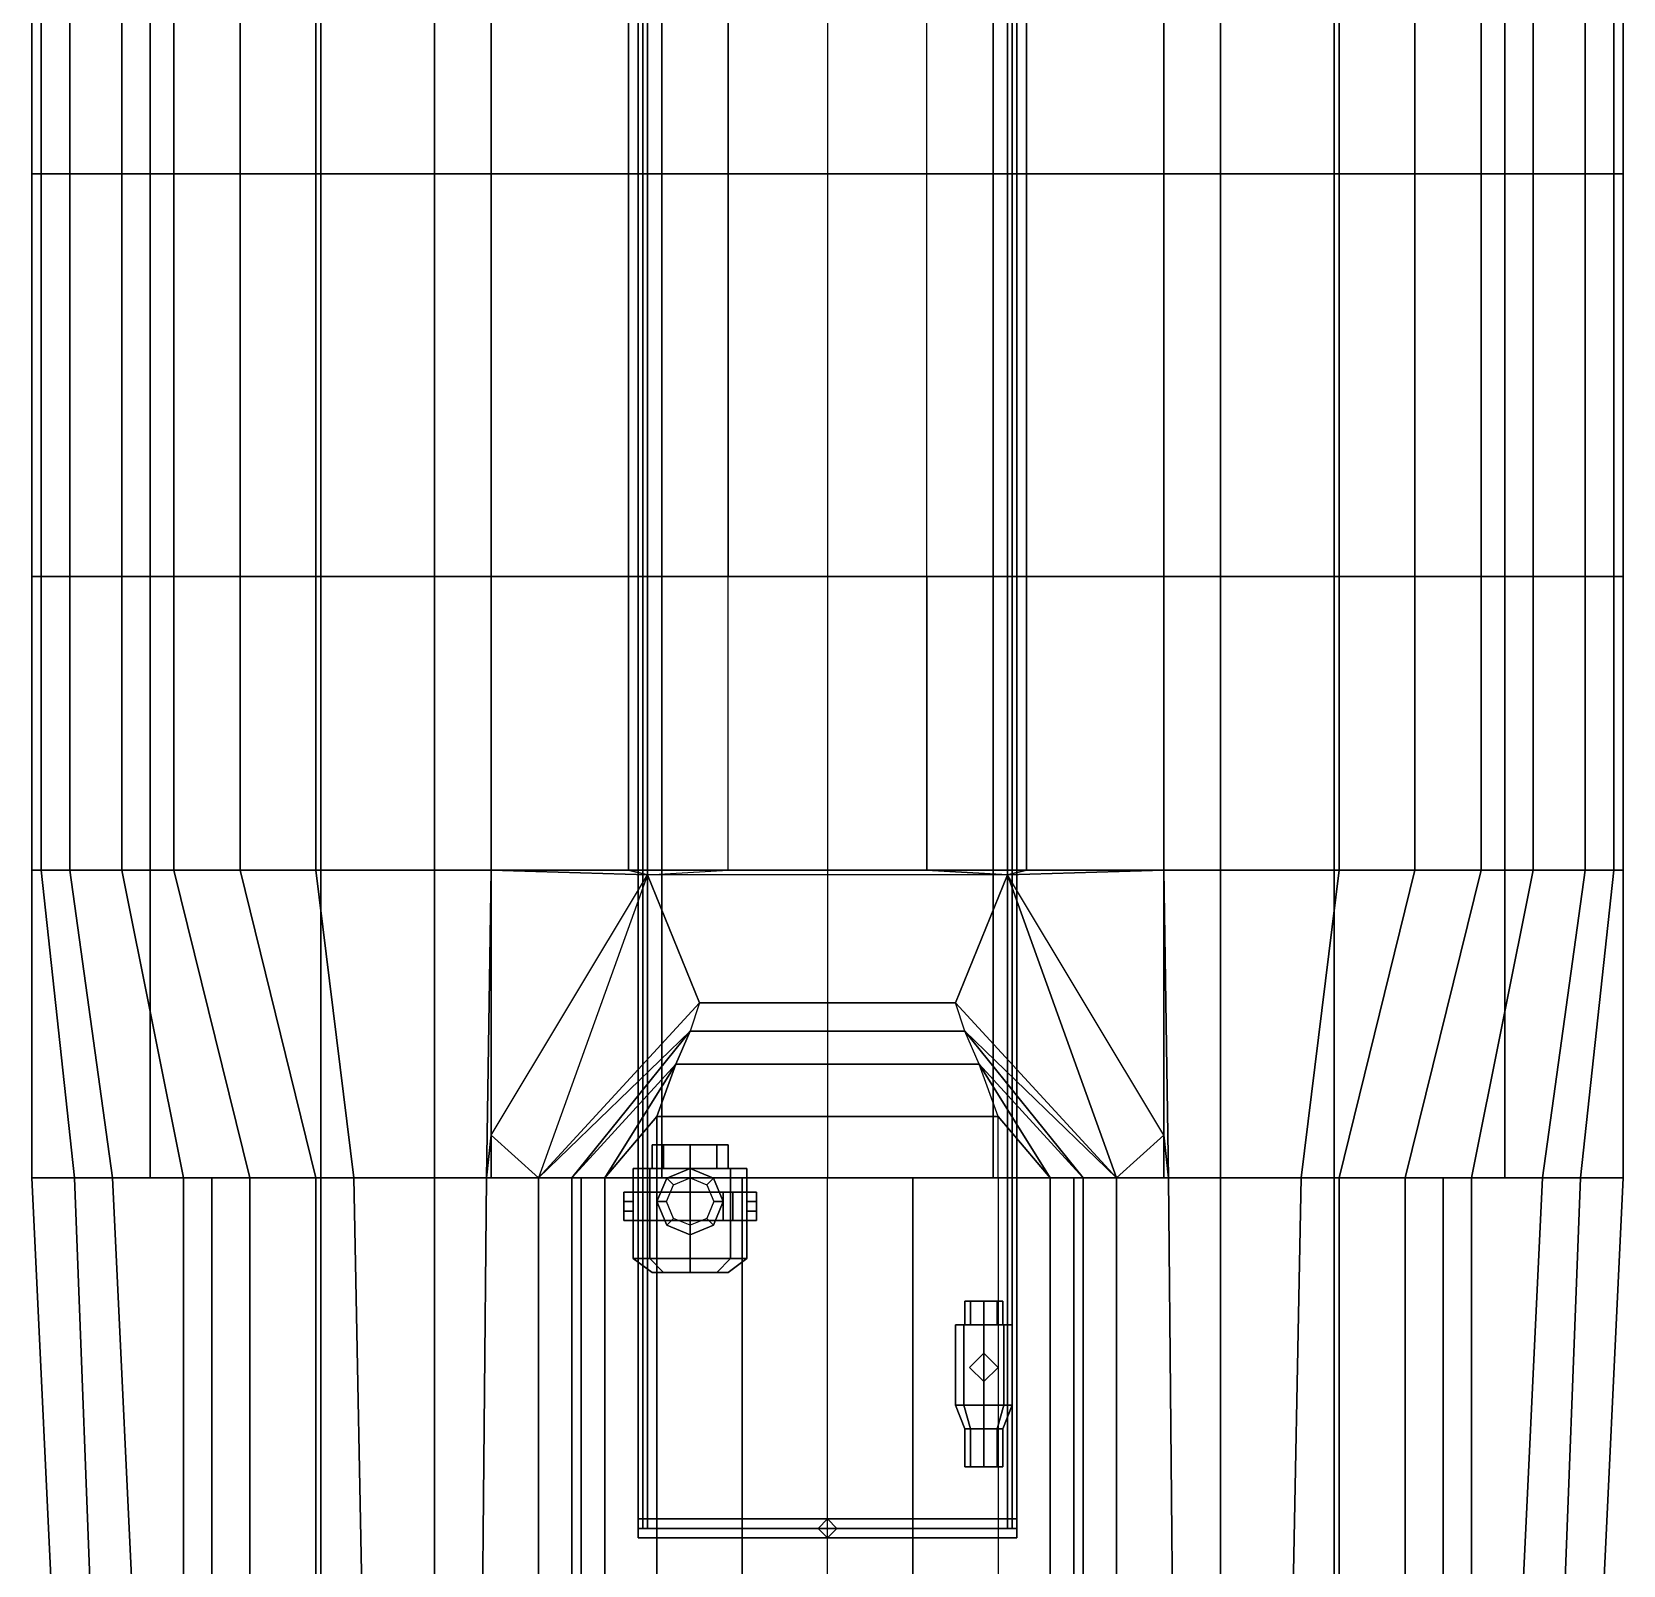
# Model space of a CAD drawing. Header units: millimetres. Extents: x -3 to 1.7, y -21.6 to 9.5.
# Drawn here: x -1.68 to 1.68, y 0.522 to 3.76 of the extents above; entities that cross this region are included whole.
import ezdxf

# ---------------------------------------------------------------- set-up
doc = ezdxf.new("R2010")
doc.units = ezdxf.units.MM
doc.layers.add('hull_mirror', color=7, linetype='Continuous')

msp = doc.modelspace()

# ---------------------------------------------------------------- linework, layer by layer
for points in [[(-0.4, 0.6, 2.88), (-0.39, 0.6, 2.89), (-0.39, 9.22, 2.83), (-0.4, 9.22, 2.82)], [(-0.39, 0.6, 2.87), (-0.4, 0.6, 2.88), (-0.4, 9.22, 2.82), (-0.39, 9.22, 2.81)], [(-0.39, 0.6, 2.89), (-0.38, 0.6, 2.88), (-0.38, 9.22, 2.82), (-0.39, 9.22, 2.83)], [(-0.38, 0.6, 2.88), (-0.39, 0.6, 2.87), (-0.39, 9.22, 2.81), (-0.38, 9.22, 2.82)], [(0.38, 0.6, 2.88), (0.39, 0.6, 2.89), (0.39, 9.22, 2.83), (0.38, 9.22, 2.82)], [(0.39, 0.6, 2.87), (0.38, 0.6, 2.88), (0.38, 9.22, 2.82), (0.39, 9.22, 2.81)], [(0.39, 0.6, 2.89), (0.4, 0.6, 2.88), (0.4, 9.22, 2.82), (0.39, 9.22, 2.83)], [(0.4, 0.6, 2.88), (0.39, 0.6, 2.87), (0.39, 9.22, 2.81), (0.4, 9.22, 2.82)], [(-1.68, 4.32, -0.07), (-1.68, 4.32, -0.27), (-1.68, 3.46, -0.38), (-1.68, 3.46, -0.07)], [(-1.68, 4.32, -0.27), (-1.43, 4.32, -0.32), (-1.43, 3.46, -0.41), (-1.68, 3.46, -0.38)], [(-1.43, 4.32, -0.32), (-1.07, 4.32, -0.42), (-1.07, 3.46, -0.49), (-1.43, 3.46, -0.41)], [(-1.07, 4.32, -0.42), (-0.71, 4.32, -0.55), (-0.71, 3.46, -0.6), (-1.07, 3.46, -0.49)], [(-0.71, 4.32, -0.55), (-0.35, 4.32, -0.68), (-0.35, 3.46, -0.7), (-0.71, 3.46, -0.6)], [(-0.35, 4.32, -0.68), (0, 4.32, -0.76), (0, 3.46, -0.76), (-0.35, 3.46, -0.7)], [(-1.68, 3.46, -0.07), (-1.68, 3.46, -0.38), (-1.68, 2.61, -0.45), (-1.68, 2.61, -0.07)], [(-1.68, 3.46, -0.38), (-1.43, 3.46, -0.41), (-1.43, 2.61, -0.47), (-1.68, 2.61, -0.45)], [(-1.43, 3.46, -0.41), (-1.07, 3.46, -0.49), (-1.07, 2.61, -0.54), (-1.43, 2.61, -0.47)], [(-1.07, 3.46, -0.49), (-0.71, 3.46, -0.6), (-0.71, 2.61, -0.62), (-1.07, 2.61, -0.54)], [(-0.71, 3.46, -0.6), (-0.35, 3.46, -0.7), (-0.35, 2.61, -0.71), (-0.71, 2.61, -0.62)], [(-0.35, 3.46, -0.7), (0, 3.46, -0.76), (0, 2.61, -0.76), (-0.35, 2.61, -0.71)], [(-1.68, 2.61, -0.07), (-1.68, 2.61, -0.45), (-1.68, 1.99, -0.51), (-1.68, 1.99, -0.07)], [(-1.68, 2.61, -0.45), (-1.43, 2.61, -0.47), (-1.43, 1.99, -0.53), (-1.68, 1.99, -0.51)], [(-1.43, 2.61, -0.47), (-1.07, 2.61, -0.54), (-1.07, 1.99, -0.58), (-1.43, 1.99, -0.53)], [(-1.07, 2.61, -0.54), (-0.71, 2.61, -0.62), (-0.71, 1.99, -0.65), (-1.07, 1.99, -0.58)], [(-0.71, 2.61, -0.62), (-0.35, 2.61, -0.71), (-0.35, 1.99, -0.72), (-0.71, 1.99, -0.65)], [(-0.35, 2.61, -0.71), (0, 2.61, -0.76), (0, 1.99, -0.76), (-0.35, 1.99, -0.72)], [(-1.68, 1.99, -0.07), (-1.68, 1.99, -0.51), (-1.68, 1.34, -0.54), (-1.68, 1.34, -0.19)], [(-1.68, 1.99, -0.51), (-1.43, 1.99, -0.53), (-1.43, 1.34, -0.56), (-1.68, 1.34, -0.54)], [(-1.43, 1.99, -0.53), (-1.07, 1.99, -0.58), (-1.07, 1.34, -0.6), (-1.43, 1.34, -0.56)], [(-1.07, 1.99, -0.58), (-0.71, 1.99, -0.65), (-0.71, 1.34, -0.67), (-1.07, 1.34, -0.6)], [(-0.71, 1.99, -0.65), (-0.35, 1.99, -0.72), (-0.35, 1.34, -0.73), (-0.71, 1.34, -0.67)], [(-0.35, 1.99, -0.72), (0, 1.99, -0.76), (0, 1.34, -0.76), (-0.35, 1.34, -0.73)], [(-0.37, 1.36, 2.4), (-0.3466, 1.36, 2.4566), (-0.3466, 1.41, 2.4566), (-0.37, 1.41, 2.4)], [(-0.3466, 1.36, 2.3434), (-0.37, 1.36, 2.4), (-0.37, 1.41, 2.4), (-0.3466, 1.41, 2.3434)], [(-0.3466, 1.41, 2.4566), (-0.29, 1.41, 2.48), (-0.2334, 1.41, 2.4566), (-0.37, 1.41, 2.4)], [(-0.37, 1.41, 2.4), (-0.2334, 1.41, 2.4566), (-0.21, 1.41, 2.4), (-0.3466, 1.41, 2.3434)], [(-0.3466, 1.36, 2.4566), (-0.29, 1.36, 2.48), (-0.29, 1.41, 2.48), (-0.3466, 1.41, 2.4566)], [(-0.29, 1.36, 2.32), (-0.3466, 1.36, 2.3434), (-0.3466, 1.41, 2.3434), (-0.29, 1.41, 2.32)], [(-0.3466, 1.41, 2.3434), (-0.21, 1.41, 2.4), (-0.2334, 1.41, 2.3434), (-0.29, 1.41, 2.32)], [(-0.29, 1.36, 2.48), (-0.2334, 1.36, 2.4566), (-0.2334, 1.41, 2.4566), (-0.29, 1.41, 2.48)], [(-0.2334, 1.36, 2.3434), (-0.29, 1.36, 2.32), (-0.29, 1.41, 2.32), (-0.2334, 1.41, 2.3434)], [(-0.2334, 1.36, 2.4566), (-0.21, 1.36, 2.4), (-0.21, 1.41, 2.4), (-0.2334, 1.41, 2.4566)], [(-0.21, 1.36, 2.4), (-0.2334, 1.36, 2.3434), (-0.2334, 1.41, 2.3434), (-0.21, 1.41, 2.4)], [(-0.41, 1.17, 2.4), (-0.3749, 1.17, 2.4849), (-0.3749, 1.36, 2.4849), (-0.41, 1.36, 2.4)], [(-0.3749, 1.17, 2.3151), (-0.41, 1.17, 2.4), (-0.41, 1.36, 2.4), (-0.3749, 1.36, 2.3151)], [(-0.41, 1.36, 2.4), (-0.3749, 1.36, 2.4849), (-0.3466, 1.36, 2.4566), (-0.37, 1.36, 2.4)], [(-0.3749, 1.36, 2.3151), (-0.41, 1.36, 2.4), (-0.37, 1.36, 2.4), (-0.3466, 1.36, 2.3434)], [(-0.3749, 1.17, 2.4849), (-0.29, 1.17, 2.52), (-0.29, 1.36, 2.52), (-0.3749, 1.36, 2.4849)], [(-0.29, 1.17, 2.28), (-0.3749, 1.17, 2.3151), (-0.3749, 1.36, 2.3151), (-0.29, 1.36, 2.28)], [(-0.3749, 1.36, 2.4849), (-0.29, 1.36, 2.52), (-0.29, 1.36, 2.48), (-0.3466, 1.36, 2.4566)], [(-0.29, 1.36, 2.28), (-0.3749, 1.36, 2.3151), (-0.3466, 1.36, 2.3434), (-0.29, 1.36, 2.32)], [(-0.29, 1.36, 2.11), (-0.3395, 1.3395, 2.11), (-0.3395, 1.3395, 2.18), (-0.29, 1.36, 2.18)], [(-0.29, 1.36, 2.18), (-0.3395, 1.3395, 2.18), (-0.3254, 1.3254, 2.25), (-0.29, 1.34, 2.25)], [(-0.2405, 1.3395, 2.11), (-0.29, 1.36, 2.11), (-0.29, 1.36, 2.18), (-0.2405, 1.3395, 2.18)], [(-0.2405, 1.3395, 2.18), (-0.29, 1.36, 2.18), (-0.29, 1.34, 2.25), (-0.2546, 1.3254, 2.25)], [(-0.29, 1.17, 2.52), (-0.2051, 1.17, 2.4849), (-0.2051, 1.36, 2.4849), (-0.29, 1.36, 2.52)], [(-0.2051, 1.17, 2.3151), (-0.29, 1.17, 2.28), (-0.29, 1.36, 2.28), (-0.2051, 1.36, 2.3151)], [(-0.29, 1.36, 2.52), (-0.2051, 1.36, 2.4849), (-0.2334, 1.36, 2.4566), (-0.29, 1.36, 2.48)], [(-0.2051, 1.36, 2.3151), (-0.29, 1.36, 2.28), (-0.29, 1.36, 2.32), (-0.2334, 1.36, 2.3434)], [(-0.17, 1.36, 2.4), (-0.2051, 1.36, 2.3151), (-0.2334, 1.36, 2.3434), (-0.21, 1.36, 2.4)], [(-0.2051, 1.36, 2.4849), (-0.17, 1.36, 2.4), (-0.21, 1.36, 2.4), (-0.2334, 1.36, 2.4566)], [(-0.2051, 1.17, 2.4849), (-0.17, 1.17, 2.4), (-0.17, 1.36, 2.4), (-0.2051, 1.36, 2.4849)], [(-0.17, 1.17, 2.4), (-0.2051, 1.17, 2.3151), (-0.2051, 1.36, 2.3151), (-0.17, 1.36, 2.4)], [(-1.68, 1.34, -0.54), (-1.43, 1.34, -0.56), (-1.3, 1.34, -0.36), (-1.68, 1.34, -0.19)], [(-1.43, 1.34, -0.56), (-1.07, 1.34, -0.6), (-1.07, 1.34, -0.43), (-1.3, 1.34, -0.36)], [(-1.07, 1.34, -0.6), (-0.71, 1.34, -0.67), (-0.52, 1.34, -0.6), (-1.07, 1.34, -0.43)], [(-0.71, 1.34, -0.67), (-0.35, 1.34, -0.73), (-0.18, 1.34, -0.67), (-0.52, 1.34, -0.6)], [(-0.3395, 1.3395, 2.11), (-0.36, 1.29, 2.11), (-0.36, 1.29, 2.18), (-0.3395, 1.3395, 2.18)], [(-0.3395, 1.3395, 2.18), (-0.36, 1.29, 2.18), (-0.34, 1.29, 2.25), (-0.3254, 1.3254, 2.25)], [(-0.35, 1.34, -0.73), (0, 1.34, -0.76), (0, 1.34, -0.68), (-0.18, 1.34, -0.67)], [(-0.22, 1.29, 2.18), (-0.2405, 1.3395, 2.18), (-0.2546, 1.3254, 2.25), (-0.24, 1.29, 2.25)], [(-0.22, 1.29, 2.11), (-0.2405, 1.3395, 2.11), (-0.2405, 1.3395, 2.18), (-0.22, 1.29, 2.18)], [(0.18, 0.29, -0.61), (0, 0.29, -0.63), (0, 1.34, -0.68), (0.18, 1.34, -0.67)], [(0.52, 0.29, -0.55), (0.18, 0.29, -0.61), (0.18, 1.34, -0.67), (0.52, 1.34, -0.6)], [(1.07, 0.29, -0.4), (0.52, 0.29, -0.55), (0.52, 1.34, -0.6), (1.07, 1.34, -0.43)], [(1.3, 0.3, -0.33), (1.07, 0.29, -0.4), (1.07, 1.34, -0.43), (1.3, 1.34, -0.36)], [(1.63, 0.29, -0.2), (1.3, 0.3, -0.33), (1.3, 1.34, -0.36), (1.68, 1.34, -0.19)], [(-0.41, 1.31, 2.32), (-0.43, 1.31, 2.3), (-0.43, 1.31, 2.42), (-0.41, 1.31, 2.42)], [(-0.43, 1.25, 2.42), (-0.43, 1.31, 2.42), (-0.43, 1.31, 2.3), (-0.43, 1.25, 2.3)], [(-0.36, 1.31, 2.27), (-0.38, 1.31, 2.25), (-0.43, 1.31, 2.3), (-0.41, 1.31, 2.32)], [(-0.43, 1.25, 2.3), (-0.43, 1.31, 2.3), (-0.38, 1.31, 2.25), (-0.38, 1.25, 2.25)], [(-0.43, 1.27, 2.45), (-0.43, 1.29, 2.45), (-0.43, 1.31, 2.42), (-0.43, 1.25, 2.42)], [(-0.41, 1.31, 2.42), (-0.43, 1.31, 2.42), (-0.43, 1.29, 2.45), (-0.41, 1.29, 2.45)], [(-0.41, 1.29, 2.45), (-0.43, 1.29, 2.45), (-0.43, 1.27, 2.45), (-0.41, 1.27, 2.45)], [(-0.41, 1.25, 2.32), (-0.41, 1.31, 2.32), (-0.41, 1.31, 2.42), (-0.41, 1.25, 2.42)], [(-0.36, 1.25, 2.27), (-0.36, 1.31, 2.27), (-0.41, 1.31, 2.32), (-0.41, 1.25, 2.32)], [(-0.41, 1.25, 2.42), (-0.41, 1.31, 2.42), (-0.41, 1.29, 2.45), (-0.41, 1.27, 2.45)], [(-0.22, 1.31, 2.27), (-0.2, 1.31, 2.25), (-0.38, 1.31, 2.25), (-0.36, 1.31, 2.27)], [(-0.38, 1.25, 2.25), (-0.38, 1.31, 2.25), (-0.2, 1.31, 2.25), (-0.2, 1.25, 2.25)], [(-0.22, 1.25, 2.27), (-0.22, 1.31, 2.27), (-0.36, 1.31, 2.27), (-0.36, 1.25, 2.27)], [(-0.36, 1.29, 2.11), (-0.3395, 1.2405, 2.11), (-0.3395, 1.2405, 2.18), (-0.36, 1.29, 2.18)], [(-0.36, 1.29, 2.18), (-0.3395, 1.2405, 2.18), (-0.3254, 1.2546, 2.25), (-0.34, 1.29, 2.25)], [(-0.2405, 1.2405, 2.18), (-0.22, 1.29, 2.18), (-0.24, 1.29, 2.25), (-0.2546, 1.2546, 2.25)], [(-0.2405, 1.2405, 2.11), (-0.22, 1.29, 2.11), (-0.22, 1.29, 2.18), (-0.2405, 1.2405, 2.18)], [(-0.17, 1.31, 2.32), (-0.15, 1.31, 2.3), (-0.2, 1.31, 2.25), (-0.22, 1.31, 2.27)], [(-0.2, 1.31, 2.25), (-0.2, 1.25, 2.25), (-0.22, 1.25, 2.27), (-0.22, 1.31, 2.27)], [(-0.22, 1.31, 2.27), (-0.22, 1.25, 2.27), (-0.17, 1.25, 2.32), (-0.17, 1.31, 2.32)], [(-0.15, 1.31, 2.3), (-0.15, 1.25, 2.3), (-0.2, 1.25, 2.25), (-0.2, 1.31, 2.25)], [(-0.17, 1.31, 2.42), (-0.15, 1.31, 2.42), (-0.15, 1.31, 2.3), (-0.17, 1.31, 2.32)], [(-0.17, 1.31, 2.32), (-0.17, 1.25, 2.32), (-0.17, 1.25, 2.42), (-0.17, 1.31, 2.42)], [(-0.17, 1.31, 2.42), (-0.17, 1.25, 2.42), (-0.17, 1.27, 2.45), (-0.17, 1.29, 2.45)], [(-0.17, 1.29, 2.45), (-0.15, 1.29, 2.45), (-0.15, 1.31, 2.42), (-0.17, 1.31, 2.42)], [(-0.17, 1.27, 2.45), (-0.15, 1.27, 2.45), (-0.15, 1.29, 2.45), (-0.17, 1.29, 2.45)], [(-0.15, 1.31, 2.42), (-0.15, 1.25, 2.42), (-0.15, 1.25, 2.3), (-0.15, 1.31, 2.3)], [(-0.15, 1.29, 2.45), (-0.15, 1.27, 2.45), (-0.15, 1.25, 2.42), (-0.15, 1.31, 2.42)], [(-0.41, 1.27, 2.45), (-0.43, 1.27, 2.45), (-0.43, 1.25, 2.42), (-0.41, 1.25, 2.42)], [(-0.41, 1.25, 2.42), (-0.43, 1.25, 2.42), (-0.43, 1.25, 2.3), (-0.41, 1.25, 2.32)], [(-0.41, 1.25, 2.32), (-0.43, 1.25, 2.3), (-0.38, 1.25, 2.25), (-0.36, 1.25, 2.27)], [(-0.36, 1.25, 2.27), (-0.38, 1.25, 2.25), (-0.2, 1.25, 2.25), (-0.22, 1.25, 2.27)], [(-0.3395, 1.2405, 2.18), (-0.29, 1.22, 2.18), (-0.29, 1.24, 2.25), (-0.3254, 1.2546, 2.25)], [(-0.29, 1.22, 2.18), (-0.2405, 1.2405, 2.18), (-0.2546, 1.2546, 2.25), (-0.29, 1.24, 2.25)], [(-0.22, 1.25, 2.27), (-0.2, 1.25, 2.25), (-0.15, 1.25, 2.3), (-0.17, 1.25, 2.32)], [(-0.17, 1.25, 2.42), (-0.15, 1.25, 2.42), (-0.15, 1.27, 2.45), (-0.17, 1.27, 2.45)], [(-0.17, 1.25, 2.32), (-0.15, 1.25, 2.3), (-0.15, 1.25, 2.42), (-0.17, 1.25, 2.42)], [(-0.3395, 1.2405, 2.11), (-0.29, 1.22, 2.11), (-0.29, 1.22, 2.18), (-0.3395, 1.2405, 2.18)], [(-0.29, 1.22, 2.11), (-0.2405, 1.2405, 2.11), (-0.2405, 1.2405, 2.18), (-0.29, 1.22, 2.18)], [(-0.41, 1.17, 2.4), (-0.3749, 1.17, 2.3151), (-0.3466, 1.14, 2.3434), (-0.37, 1.14, 2.4)], [(-0.3749, 1.17, 2.4849), (-0.41, 1.17, 2.4), (-0.37, 1.14, 2.4), (-0.3466, 1.14, 2.4566)], [(-0.3749, 1.17, 2.3151), (-0.29, 1.17, 2.28), (-0.29, 1.14, 2.32), (-0.3466, 1.14, 2.3434)], [(-0.29, 1.17, 2.52), (-0.3749, 1.17, 2.4849), (-0.3466, 1.14, 2.4566), (-0.29, 1.14, 2.48)], [(-0.29, 1.17, 2.28), (-0.2051, 1.17, 2.3151), (-0.2334, 1.14, 2.3434), (-0.29, 1.14, 2.32)], [(-0.2051, 1.17, 2.4849), (-0.29, 1.17, 2.52), (-0.29, 1.14, 2.48), (-0.2334, 1.14, 2.4566)], [(-0.2051, 1.17, 2.3151), (-0.17, 1.17, 2.4), (-0.21, 1.14, 2.4), (-0.2334, 1.14, 2.3434)], [(-0.17, 1.17, 2.4), (-0.2051, 1.17, 2.4849), (-0.2334, 1.14, 2.4566), (-0.21, 1.14, 2.4)], [(-0.29, 1.14, 2.48), (-0.3466, 1.14, 2.4566), (-0.37, 1.14, 2.4), (-0.2334, 1.14, 2.4566)], [(-0.2334, 1.14, 2.4566), (-0.37, 1.14, 2.4), (-0.3466, 1.14, 2.3434), (-0.21, 1.14, 2.4)], [(-0.21, 1.14, 2.4), (-0.3466, 1.14, 2.3434), (-0.29, 1.14, 2.32), (-0.2334, 1.14, 2.3434)], [(0.29, 1.03, 2.25), (0.3017, 1.03, 2.2783), (0.3017, 1.08, 2.2783), (0.29, 1.08, 2.25)], [(0.3017, 1.03, 2.2217), (0.29, 1.03, 2.25), (0.29, 1.08, 2.25), (0.3017, 1.08, 2.2217)], [(0.37, 1.08, 2.25), (0.3017, 1.08, 2.2217), (0.29, 1.08, 2.25), (0.3583, 1.08, 2.2783)], [(0.3583, 1.08, 2.2783), (0.29, 1.08, 2.25), (0.3017, 1.08, 2.2783), (0.33, 1.08, 2.29)], [(0.3017, 1.03, 2.2783), (0.33, 1.03, 2.29), (0.33, 1.08, 2.29), (0.3017, 1.08, 2.2783)], [(0.33, 1.03, 2.21), (0.3017, 1.03, 2.2217), (0.3017, 1.08, 2.2217), (0.33, 1.08, 2.21)], [(0.3583, 1.08, 2.2217), (0.33, 1.08, 2.21), (0.3017, 1.08, 2.2217), (0.37, 1.08, 2.25)], [(0.33, 1.03, 2.29), (0.3583, 1.03, 2.2783), (0.3583, 1.08, 2.2783), (0.33, 1.08, 2.29)], [(0.3583, 1.03, 2.2217), (0.33, 1.03, 2.21), (0.33, 1.08, 2.21), (0.3583, 1.08, 2.2217)], [(0.3583, 1.03, 2.2783), (0.37, 1.03, 2.25), (0.37, 1.08, 2.25), (0.3583, 1.08, 2.2783)], [(0.37, 1.03, 2.25), (0.3583, 1.03, 2.2217), (0.3583, 1.08, 2.2217), (0.37, 1.08, 2.25)], [(0.27, 0.86, 2.25), (0.2876, 0.86, 2.2924), (0.2876, 1.03, 2.2924), (0.27, 1.03, 2.25)], [(0.2876, 0.86, 2.2076), (0.27, 0.86, 2.25), (0.27, 1.03, 2.25), (0.2876, 1.03, 2.2076)], [(0.2876, 0.86, 2.2924), (0.33, 0.86, 2.31), (0.33, 1.03, 2.31), (0.2876, 1.03, 2.2924)], [(0.33, 0.86, 2.19), (0.2876, 0.86, 2.2076), (0.2876, 1.03, 2.2076), (0.33, 1.03, 2.19)], [(0.33, 0.86, 2.31), (0.3724, 0.86, 2.2924), (0.3724, 1.03, 2.2924), (0.33, 1.03, 2.31)], [(0.3724, 0.86, 2.2076), (0.33, 0.86, 2.19), (0.33, 1.03, 2.19), (0.3724, 1.03, 2.2076)], [(0.3724, 0.86, 2.2924), (0.39, 0.86, 2.25), (0.39, 1.03, 2.25), (0.3724, 1.03, 2.2924)], [(0.39, 0.86, 2.25), (0.3724, 0.86, 2.2076), (0.3724, 1.03, 2.2076), (0.39, 1.03, 2.25)], [(0.33, 0.97, 2.11), (0.3, 0.94, 2.11), (0.3, 0.94, 2.21), (0.33, 0.97, 2.19)], [(0.36, 0.94, 2.11), (0.33, 0.97, 2.11), (0.33, 0.97, 2.19), (0.36, 0.94, 2.21)], [(0.3, 0.94, 2.11), (0.33, 0.91, 2.11), (0.33, 0.91, 2.19), (0.3, 0.94, 2.21)], [(0.33, 0.91, 2.11), (0.36, 0.94, 2.11), (0.36, 0.94, 2.21), (0.33, 0.91, 2.19)], [(0.29, 0.81, 2.25), (0.3017, 0.81, 2.2783), (0.2876, 0.86, 2.2924), (0.27, 0.86, 2.25)], [(0.3017, 0.81, 2.2217), (0.29, 0.81, 2.25), (0.27, 0.86, 2.25), (0.2876, 0.86, 2.2076)], [(0.3017, 0.81, 2.2783), (0.33, 0.81, 2.29), (0.33, 0.86, 2.31), (0.2876, 0.86, 2.2924)], [(0.33, 0.81, 2.21), (0.3017, 0.81, 2.2217), (0.2876, 0.86, 2.2076), (0.33, 0.86, 2.19)], [(0.33, 0.81, 2.29), (0.3583, 0.81, 2.2783), (0.3724, 0.86, 2.2924), (0.33, 0.86, 2.31)], [(0.3583, 0.81, 2.2217), (0.33, 0.81, 2.21), (0.33, 0.86, 2.19), (0.3724, 0.86, 2.2076)], [(0.3583, 0.81, 2.2783), (0.37, 0.81, 2.25), (0.39, 0.86, 2.25), (0.3724, 0.86, 2.2924)], [(0.37, 0.81, 2.25), (0.3583, 0.81, 2.2217), (0.3724, 0.86, 2.2076), (0.39, 0.86, 2.25)], [(0.29, 0.73, 2.25), (0.3017, 0.73, 2.2783), (0.3017, 0.81, 2.2783), (0.29, 0.81, 2.25)], [(0.3017, 0.73, 2.2217), (0.29, 0.73, 2.25), (0.29, 0.81, 2.25), (0.3017, 0.81, 2.2217)], [(0.3017, 0.73, 2.2783), (0.33, 0.73, 2.29), (0.33, 0.81, 2.29), (0.3017, 0.81, 2.2783)], [(0.33, 0.73, 2.21), (0.3017, 0.73, 2.2217), (0.3017, 0.81, 2.2217), (0.33, 0.81, 2.21)], [(0.33, 0.73, 2.29), (0.3583, 0.73, 2.2783), (0.3583, 0.81, 2.2783), (0.33, 0.81, 2.29)], [(0.3583, 0.73, 2.2217), (0.33, 0.73, 2.21), (0.33, 0.81, 2.21), (0.3583, 0.81, 2.2217)], [(0.3583, 0.73, 2.2783), (0.37, 0.73, 2.25), (0.37, 0.81, 2.25), (0.3583, 0.81, 2.2783)], [(0.37, 0.73, 2.25), (0.3583, 0.73, 2.2217), (0.3583, 0.81, 2.2217), (0.37, 0.81, 2.25)], [(0.29, 0.73, 2.25), (0.3583, 0.73, 2.2217), (0.37, 0.73, 2.25), (0.3017, 0.73, 2.2783)], [(0.3017, 0.73, 2.2217), (0.33, 0.73, 2.21), (0.3583, 0.73, 2.2217), (0.29, 0.73, 2.25)], [(0.3017, 0.73, 2.2783), (0.37, 0.73, 2.25), (0.3583, 0.73, 2.2783), (0.33, 0.73, 2.29)], [(-0.4, 0.6, 2.86), (-0.4, 0.62, 2.88), (0.4, 0.62, 2.88), (0.4, 0.6, 2.86)], [(-0.4, 0.62, 2.88), (-0.4, 0.6, 2.9), (0.4, 0.6, 2.9), (0.4, 0.62, 2.88)], [(-0.4, 0.6199, 2.8799), (-0.4, 0.6, 2.86), (-0.4, 0.58, 2.88), (-0.4, 0.6, 2.9)], [(0, 0.62, 2.11), (-0.02, 0.6, 2.11), (-0.02, 0.6, 2.86), (0, 0.62, 2.88)], [(0.02, 0.6, 2.11), (0, 0.62, 2.11), (0, 0.62, 2.88), (0.02, 0.6, 2.86)], [(0.4, 0.62, 2.88), (0.4, 0.6, 2.9), (0.4, 0.58, 2.88), (0.4, 0.6, 2.86)], [(-0.4, 0.6, 2.9), (-0.4, 0.58, 2.88), (0.4, 0.58, 2.88), (0.4, 0.6, 2.9)], [(-0.4, 0.58, 2.88), (-0.4, 0.6, 2.86), (0.4, 0.6, 2.86), (0.4, 0.58, 2.88)], [(-0.02, 0.6, 2.11), (0, 0.58, 2.11), (0, 0.58, 2.88), (-0.02, 0.6, 2.86)], [(0, 0.58, 2.11), (0.02, 0.6, 2.11), (0.02, 0.6, 2.86), (0, 0.58, 2.88)]]:
    msp.add_3dface(points)
at = {"color": 3}
for points in [[(-1.66, 4.32, 0.08), (-1.68, 4.32, -0.07), (-1.68, 3.46, -0.07), (-1.66, 3.46, 0.08)], [(-1.6, 4.32, 0.31), (-1.66, 4.32, 0.08), (-1.66, 3.46, 0.08), (-1.6, 3.46, 0.31)], [(-1.49, 4.32, 0.57), (-1.6, 4.32, 0.31), (-1.6, 3.46, 0.31), (-1.49, 3.46, 0.57)], [(-1.38, 4.32, 0.76), (-1.49, 4.32, 0.57), (-1.49, 3.46, 0.57), (-1.38, 3.46, 0.76)], [(-1.24, 4.32, 0.92), (-1.38, 4.32, 0.76), (-1.38, 3.46, 0.76), (-1.24, 3.46, 0.92)], [(-1.08, 4.32, 1.06), (-1.24, 4.32, 0.92), (-1.24, 3.46, 0.92), (-1.08, 3.46, 1.06)], [(-0.83, 4.32, 1.19), (-1.08, 4.32, 1.06), (-1.08, 3.46, 1.06), (-0.83, 3.46, 1.19)], [(-0.71, 4.32, 1.24), (-0.83, 4.32, 1.19), (-0.83, 3.46, 1.19), (-0.71, 3.46, 1.24)], [(-0.42, 4.32, 1.29), (-0.71, 4.32, 1.24), (-0.71, 3.46, 1.24), (-0.42, 3.46, 1.29)], [(-0.21, 4.32, 1.31), (-0.42, 4.32, 1.29), (-0.42, 3.46, 1.29), (-0.21, 3.46, 1.31)], [(0.21, 4.32, 1.31), (-0.21, 4.32, 1.31), (-0.21, 3.46, 1.31), (0.21, 3.46, 1.31)], [(-1.66, 3.46, 0.08), (-1.68, 3.46, -0.07), (-1.68, 2.61, -0.07), (-1.66, 2.61, 0.08)], [(-1.6, 3.46, 0.31), (-1.66, 3.46, 0.08), (-1.66, 2.61, 0.08), (-1.6, 2.61, 0.31)], [(-1.49, 3.46, 0.57), (-1.6, 3.46, 0.31), (-1.6, 2.61, 0.31), (-1.49, 2.61, 0.57)], [(-1.38, 3.46, 0.76), (-1.49, 3.46, 0.57), (-1.49, 2.61, 0.57), (-1.38, 2.61, 0.76)], [(-1.24, 3.46, 0.92), (-1.38, 3.46, 0.76), (-1.38, 2.61, 0.76), (-1.24, 2.61, 0.92)], [(-1.08, 3.46, 1.06), (-1.24, 3.46, 0.92), (-1.24, 2.61, 0.92), (-1.08, 2.61, 1.06)], [(-0.83, 3.46, 1.19), (-1.08, 3.46, 1.06), (-1.08, 2.61, 1.06), (-0.83, 2.61, 1.19)], [(-0.71, 3.46, 1.24), (-0.83, 3.46, 1.19), (-0.83, 2.61, 1.19), (-0.71, 2.61, 1.24)], [(-0.42, 3.46, 1.29), (-0.71, 3.46, 1.24), (-0.71, 2.61, 1.24), (-0.42, 2.61, 1.29)], [(-0.21, 3.46, 1.31), (-0.42, 3.46, 1.29), (-0.42, 2.61, 1.29), (-0.21, 2.61, 1.31)], [(0.21, 3.46, 1.31), (-0.21, 3.46, 1.31), (-0.21, 2.61, 1.31), (0.21, 2.61, 1.31)], [(-1.66, 2.61, 0.08), (-1.68, 2.61, -0.07), (-1.68, 1.99, -0.07), (-1.66, 1.99, 0.08)], [(-1.6, 2.61, 0.31), (-1.66, 2.61, 0.08), (-1.66, 1.99, 0.08), (-1.6, 1.99, 0.31)], [(-1.49, 2.61, 0.57), (-1.6, 2.61, 0.31), (-1.6, 1.99, 0.31), (-1.49, 1.99, 0.57)], [(-1.38, 2.61, 0.76), (-1.49, 2.61, 0.57), (-1.49, 1.99, 0.57), (-1.38, 1.99, 0.76)], [(-1.24, 2.61, 0.92), (-1.38, 2.61, 0.76), (-1.38, 1.99, 0.76), (-1.24, 1.99, 0.92)], [(-1.08, 2.61, 1.06), (-1.24, 2.61, 0.92), (-1.24, 1.99, 0.92), (-1.08, 1.99, 1.06)], [(-0.83, 2.61, 1.19), (-1.08, 2.61, 1.06), (-1.08, 1.99, 1.06), (-0.83, 1.99, 1.19)], [(-0.71, 2.61, 1.24), (-0.83, 2.61, 1.19), (-0.83, 1.99, 1.19), (-0.71, 1.99, 1.24)], [(-0.42, 2.61, 1.29), (-0.71, 2.61, 1.24), (-0.71, 1.99, 1.24), (-0.42, 1.99, 1.29)], [(-0.21, 2.61, 1.31), (-0.42, 2.61, 1.29), (-0.42, 1.99, 1.29), (-0.21, 1.99, 1.31)], [(-1.66, 1.99, 0.08), (-1.68, 1.99, -0.07), (-1.68, 1.34, -0.19), (-1.59, 1.34, 0.08)], [(-1.6, 1.99, 0.31), (-1.66, 1.99, 0.08), (-1.59, 1.34, 0.08), (-1.51, 1.34, 0.31)], [(-1.49, 1.99, 0.57), (-1.6, 1.99, 0.31), (-1.51, 1.34, 0.31), (-1.36, 1.34, 0.57)], [(-1.38, 1.99, 0.76), (-1.49, 1.99, 0.57), (-1.36, 1.34, 0.57), (-1.22, 1.34, 0.76)], [(-1.24, 1.99, 0.92), (-1.38, 1.99, 0.76), (-1.22, 1.34, 0.76), (-1.08, 1.34, 0.92)], [(-1.08, 1.99, 1.06), (-1.24, 1.99, 0.92), (-1.08, 1.34, 0.92), (-1, 1.34, 1)], [(-0.83, 1.99, 1.19), (-1.08, 1.99, 1.06), (-1, 1.34, 1), (-0.83, 1.34, 1.06)], [(-0.71, 1.99, 1.24), (-0.83, 1.99, 1.19), (-0.83, 1.34, 1.06), (-0.72, 1.34, 1.09)], [(-0.71, 1.43, 1.14), (-0.71, 1.99, 1.24), (-0.72, 1.34, 1.09), (-0.71, 1.43, 1.14)], [(-0.38, 1.98, 1.31), (-0.71, 1.99, 1.24), (-0.71, 1.43, 1.14), (-0.38, 1.98, 1.31)], [(-0.42, 1.99, 1.29), (-0.71, 1.99, 1.24), (-0.38, 1.98, 1.31), (-0.42, 1.99, 1.29)], [(-0.21, 1.99, 1.31), (-0.42, 1.99, 1.29), (-0.38, 1.98, 1.31), (-0.21, 1.99, 1.31)], [(0.27, 1.71, 1.99), (-0.27, 1.71, 1.99), (-0.29, 1.65, 2.05), (0.29, 1.65, 2.05)], [(-0.54, 1.34, 2.05), (-0.29, 1.65, 2.05), (-0.61, 1.34, 1.99)], [(-0.32, 1.58, 2.08), (-0.29, 1.65, 2.05), (-0.54, 1.34, 2.05), (-0.32, 1.58, 2.08)], [(0.29, 1.65, 2.05), (-0.29, 1.65, 2.05), (-0.32, 1.58, 2.08), (0.32, 1.58, 2.08)], [(-0.47, 1.34, 2.08), (-0.32, 1.58, 2.08), (-0.54, 1.34, 2.05), (-0.47, 1.34, 2.08)], [(-0.36, 1.47, 2.11), (-0.32, 1.58, 2.08), (-0.47, 1.34, 2.08), (-0.36, 1.47, 2.11)], [(0.32, 1.58, 2.08), (-0.32, 1.58, 2.08), (-0.36, 1.47, 2.11), (0.36, 1.47, 2.11)], [(-0.36, 1.47, 2.11), (-0.47, 1.34, 2.08), (-0.47, 1.34, 2.08), (-0.36, 1.34, 2.11)], [(0.36, 1.47, 2.11), (-0.36, 1.47, 2.11), (-0.36, 1.34, 2.11), (0.36, 1.34, 2.11)], [(-0.61, 1.34, 1.99), (-0.71, 1.43, 1.14), (-0.72, 1.34, 1.09), (-0.61, 1.34, 1.99)], [(0.36, 0.29, 2.11), (0.47, 0.29, 2.08), (0.47, 1.34, 2.08), (0.36, 1.34, 2.11)], [(0.47, 0.29, 2.08), (0.54, 0.29, 2.05), (0.54, 1.34, 2.05), (0.47, 1.34, 2.08)], [(0.54, 0.29, 2.05), (0.61, 0.29, 1.99), (0.61, 1.34, 1.99), (0.54, 1.34, 2.05)], [(0.61, 0.29, 1.99), (0.73, 0.29, 1.04), (0.72, 1.34, 1.09), (0.61, 1.34, 1.99)], [(0.73, 0.29, 1.04), (0.83, 0.29, 1.02), (0.83, 1.34, 1.06), (0.72, 1.34, 1.09)], [(0.83, 0.29, 1.02), (0.98, 0.29, 0.96), (1, 1.34, 1), (0.83, 1.34, 1.06)], [(0.98, 0.29, 0.96), (1.08, 0.29, 0.88), (1.08, 1.34, 0.92), (1, 1.34, 1)], [(1.08, 0.29, 0.88), (1.22, 0.29, 0.72), (1.22, 1.34, 0.76), (1.08, 1.34, 0.92)], [(1.22, 0.29, 0.72), (1.36, 0.29, 0.51), (1.36, 1.34, 0.57), (1.22, 1.34, 0.76)], [(1.36, 0.29, 0.51), (1.46, 0.29, 0.31), (1.51, 1.34, 0.31), (1.36, 1.34, 0.57)], [(1.46, 0.29, 0.31), (1.55, 0.29, 0.08), (1.59, 1.34, 0.08), (1.51, 1.34, 0.31)], [(1.55, 0.29, 0.08), (1.63, 0.29, -0.2), (1.68, 1.34, -0.19), (1.59, 1.34, 0.08)]]:
    msp.add_3dface(points, dxfattribs=at)
at = {"color": 6}
for points in [[(-0.27, 1.71, 1.99), (-0.38, 1.98, 1.31), (-0.61, 1.34, 1.99)], [(0.38, 1.98, 1.31), (-0.38, 1.98, 1.31), (-0.27, 1.71, 1.99), (0.27, 1.71, 1.99)], [(0.38, 1.98, 1.31), (0.27, 1.71, 1.99), (0.61, 1.34, 1.99)], [(0.71, 1.43, 1.14), (0.38, 1.98, 1.31), (0.61, 1.34, 1.99)]]:
    msp.add_3dface(points, dxfattribs=at)
at = {"layer": 'hull_mirror'}
for points in [[(0.35, 4.32, -0.68), (0, 4.32, -0.76), (0, 3.46, -0.76), (0.35, 3.46, -0.7)], [(0.71, 4.32, -0.55), (0.35, 4.32, -0.68), (0.35, 3.46, -0.7), (0.71, 3.46, -0.6)], [(1.07, 4.32, -0.42), (0.71, 4.32, -0.55), (0.71, 3.46, -0.6), (1.07, 3.46, -0.49)], [(1.43, 4.32, -0.32), (1.07, 4.32, -0.42), (1.07, 3.46, -0.49), (1.43, 3.46, -0.41)], [(1.68, 4.32, -0.27), (1.43, 4.32, -0.32), (1.43, 3.46, -0.41), (1.68, 3.46, -0.38)], [(1.68, 4.32, -0.07), (1.68, 4.32, -0.27), (1.68, 3.46, -0.38), (1.68, 3.46, -0.07)], [(0.35, 3.46, -0.7), (0, 3.46, -0.76), (0, 2.61, -0.76), (0.35, 2.61, -0.71)], [(0.71, 3.46, -0.6), (0.35, 3.46, -0.7), (0.35, 2.61, -0.71), (0.71, 2.61, -0.62)], [(1.07, 3.46, -0.49), (0.71, 3.46, -0.6), (0.71, 2.61, -0.62), (1.07, 2.61, -0.54)], [(1.43, 3.46, -0.41), (1.07, 3.46, -0.49), (1.07, 2.61, -0.54), (1.43, 2.61, -0.47)], [(1.68, 3.46, -0.38), (1.43, 3.46, -0.41), (1.43, 2.61, -0.47), (1.68, 2.61, -0.45)], [(1.68, 3.46, -0.07), (1.68, 3.46, -0.38), (1.68, 2.61, -0.45), (1.68, 2.61, -0.07)], [(0.35, 2.61, -0.71), (0, 2.61, -0.76), (0, 1.99, -0.76), (0.35, 1.99, -0.72)], [(0.71, 2.61, -0.62), (0.35, 2.61, -0.71), (0.35, 1.99, -0.72), (0.71, 1.99, -0.65)], [(1.07, 2.61, -0.54), (0.71, 2.61, -0.62), (0.71, 1.99, -0.65), (1.07, 1.99, -0.58)], [(1.43, 2.61, -0.47), (1.07, 2.61, -0.54), (1.07, 1.99, -0.58), (1.43, 1.99, -0.53)], [(1.68, 2.61, -0.45), (1.43, 2.61, -0.47), (1.43, 1.99, -0.53), (1.68, 1.99, -0.51)], [(1.68, 2.61, -0.07), (1.68, 2.61, -0.45), (1.68, 1.99, -0.51), (1.68, 1.99, -0.07)], [(0.35, 1.99, -0.72), (0, 1.99, -0.76), (0, 1.34, -0.76), (0.35, 1.34, -0.73)], [(0.71, 1.99, -0.65), (0.35, 1.99, -0.72), (0.35, 1.34, -0.73), (0.71, 1.34, -0.67)], [(1.07, 1.99, -0.58), (0.71, 1.99, -0.65), (0.71, 1.34, -0.67), (1.07, 1.34, -0.6)], [(1.43, 1.99, -0.53), (1.07, 1.99, -0.58), (1.07, 1.34, -0.6), (1.43, 1.34, -0.56)], [(1.68, 1.99, -0.51), (1.43, 1.99, -0.53), (1.43, 1.34, -0.56), (1.68, 1.34, -0.54)], [(1.68, 1.99, -0.07), (1.68, 1.99, -0.51), (1.68, 1.34, -0.54), (1.68, 1.34, -0.19)], [(-1.63, 0.29, -0.2), (-1.3, 0.3, -0.33), (-1.3, 1.34, -0.36), (-1.68, 1.34, -0.19)], [(-1.3, 0.3, -0.33), (-1.07, 0.29, -0.4), (-1.07, 1.34, -0.43), (-1.3, 1.34, -0.36)], [(-1.07, 0.29, -0.4), (-0.52, 0.29, -0.55), (-0.52, 1.34, -0.6), (-1.07, 1.34, -0.43)], [(-0.52, 0.29, -0.55), (-0.18, 0.29, -0.61), (-0.18, 1.34, -0.67), (-0.52, 1.34, -0.6)], [(-0.18, 0.29, -0.61), (0, 0.29, -0.63), (0, 1.34, -0.68), (-0.18, 1.34, -0.67)], [(0.35, 1.34, -0.73), (0, 1.34, -0.76), (0, 1.34, -0.68), (0.18, 1.34, -0.67)], [(0.71, 1.34, -0.67), (0.35, 1.34, -0.73), (0.18, 1.34, -0.67), (0.52, 1.34, -0.6)], [(1.07, 1.34, -0.6), (0.71, 1.34, -0.67), (0.52, 1.34, -0.6), (1.07, 1.34, -0.43)], [(1.43, 1.34, -0.56), (1.07, 1.34, -0.6), (1.07, 1.34, -0.43), (1.3, 1.34, -0.36)], [(1.68, 1.34, -0.54), (1.43, 1.34, -0.56), (1.3, 1.34, -0.36), (1.68, 1.34, -0.19)]]:
    msp.add_3dface(points, dxfattribs=at)
at = {"layer": 'hull_mirror', "color": 3}
for points in [[(0.21, 4.32, 1.31), (0.42, 4.32, 1.29), (0.42, 3.46, 1.29), (0.21, 3.46, 1.31)], [(0.42, 4.32, 1.29), (0.71, 4.32, 1.24), (0.71, 3.46, 1.24), (0.42, 3.46, 1.29)], [(0.71, 4.32, 1.24), (0.83, 4.32, 1.19), (0.83, 3.46, 1.19), (0.71, 3.46, 1.24)], [(0.83, 4.32, 1.19), (1.08, 4.32, 1.06), (1.08, 3.46, 1.06), (0.83, 3.46, 1.19)], [(1.08, 4.32, 1.06), (1.24, 4.32, 0.92), (1.24, 3.46, 0.92), (1.08, 3.46, 1.06)], [(1.24, 4.32, 0.92), (1.38, 4.32, 0.76), (1.38, 3.46, 0.76), (1.24, 3.46, 0.92)], [(1.38, 4.32, 0.76), (1.49, 4.32, 0.57), (1.49, 3.46, 0.57), (1.38, 3.46, 0.76)], [(1.49, 4.32, 0.57), (1.6, 4.32, 0.31), (1.6, 3.46, 0.31), (1.49, 3.46, 0.57)], [(1.6, 4.32, 0.31), (1.66, 4.32, 0.08), (1.66, 3.46, 0.08), (1.6, 3.46, 0.31)], [(1.66, 4.32, 0.08), (1.68, 4.32, -0.07), (1.68, 3.46, -0.07), (1.66, 3.46, 0.08)], [(0.21, 3.46, 1.31), (0.42, 3.46, 1.29), (0.42, 2.61, 1.29), (0.21, 2.61, 1.31)], [(0.42, 3.46, 1.29), (0.71, 3.46, 1.24), (0.71, 2.61, 1.24), (0.42, 2.61, 1.29)], [(0.71, 3.46, 1.24), (0.83, 3.46, 1.19), (0.83, 2.61, 1.19), (0.71, 2.61, 1.24)], [(0.83, 3.46, 1.19), (1.08, 3.46, 1.06), (1.08, 2.61, 1.06), (0.83, 2.61, 1.19)], [(1.08, 3.46, 1.06), (1.24, 3.46, 0.92), (1.24, 2.61, 0.92), (1.08, 2.61, 1.06)], [(1.24, 3.46, 0.92), (1.38, 3.46, 0.76), (1.38, 2.61, 0.76), (1.24, 2.61, 0.92)], [(1.38, 3.46, 0.76), (1.49, 3.46, 0.57), (1.49, 2.61, 0.57), (1.38, 2.61, 0.76)], [(1.49, 3.46, 0.57), (1.6, 3.46, 0.31), (1.6, 2.61, 0.31), (1.49, 2.61, 0.57)], [(1.6, 3.46, 0.31), (1.66, 3.46, 0.08), (1.66, 2.61, 0.08), (1.6, 2.61, 0.31)], [(1.66, 3.46, 0.08), (1.68, 3.46, -0.07), (1.68, 2.61, -0.07), (1.66, 2.61, 0.08)], [(-0.21, 2.61, 1.31), (0.21, 2.61, 1.31), (0.21, 1.99, 1.31), (-0.21, 1.99, 1.31)], [(0.21, 2.61, 1.31), (0.42, 2.61, 1.29), (0.42, 1.99, 1.29), (0.21, 1.99, 1.31)], [(0.42, 2.61, 1.29), (0.71, 2.61, 1.24), (0.71, 1.99, 1.24), (0.42, 1.99, 1.29)], [(0.71, 2.61, 1.24), (0.83, 2.61, 1.19), (0.83, 1.99, 1.19), (0.71, 1.99, 1.24)], [(0.83, 2.61, 1.19), (1.08, 2.61, 1.06), (1.08, 1.99, 1.06), (0.83, 1.99, 1.19)], [(1.08, 2.61, 1.06), (1.24, 2.61, 0.92), (1.24, 1.99, 0.92), (1.08, 1.99, 1.06)], [(1.24, 2.61, 0.92), (1.38, 2.61, 0.76), (1.38, 1.99, 0.76), (1.24, 1.99, 0.92)], [(1.38, 2.61, 0.76), (1.49, 2.61, 0.57), (1.49, 1.99, 0.57), (1.38, 1.99, 0.76)], [(1.49, 2.61, 0.57), (1.6, 2.61, 0.31), (1.6, 1.99, 0.31), (1.49, 1.99, 0.57)], [(1.6, 2.61, 0.31), (1.66, 2.61, 0.08), (1.66, 1.99, 0.08), (1.6, 1.99, 0.31)], [(1.66, 2.61, 0.08), (1.68, 2.61, -0.07), (1.68, 1.99, -0.07), (1.66, 1.99, 0.08)], [(-0.21, 1.99, 1.31), (0.21, 1.99, 1.31), (0.38, 1.98, 1.31), (-0.38, 1.98, 1.31)], [(0.21, 1.99, 1.31), (0.42, 1.99, 1.29), (0.38, 1.98, 1.31), (0.21, 1.99, 1.31)], [(0.42, 1.99, 1.29), (0.71, 1.99, 1.24), (0.38, 1.98, 1.31), (0.42, 1.99, 1.29)], [(0.38, 1.98, 1.31), (0.71, 1.99, 1.24), (0.71, 1.43, 1.14), (0.38, 1.98, 1.31)], [(0.71, 1.99, 1.24), (0.83, 1.99, 1.19), (0.83, 1.34, 1.06), (0.72, 1.34, 1.09)], [(0.71, 1.99, 1.24), (0.72, 1.34, 1.09), (0.71, 1.43, 1.14), (0.71, 1.99, 1.24)], [(0.83, 1.99, 1.19), (1.08, 1.99, 1.06), (1, 1.34, 1), (0.83, 1.34, 1.06)], [(1.08, 1.99, 1.06), (1.24, 1.99, 0.92), (1.08, 1.34, 0.92), (1, 1.34, 1)], [(1.24, 1.99, 0.92), (1.38, 1.99, 0.76), (1.22, 1.34, 0.76), (1.08, 1.34, 0.92)], [(1.38, 1.99, 0.76), (1.49, 1.99, 0.57), (1.36, 1.34, 0.57), (1.22, 1.34, 0.76)], [(1.49, 1.99, 0.57), (1.6, 1.99, 0.31), (1.51, 1.34, 0.31), (1.36, 1.34, 0.57)], [(1.6, 1.99, 0.31), (1.66, 1.99, 0.08), (1.59, 1.34, 0.08), (1.51, 1.34, 0.31)], [(1.66, 1.99, 0.08), (1.68, 1.99, -0.07), (1.68, 1.34, -0.19), (1.59, 1.34, 0.08)], [(0.27, 1.71, 1.99), (0.27, 1.71, 1.99), (0.61, 1.34, 1.99), (0.29, 1.65, 2.05)], [(0.29, 1.65, 2.05), (0.29, 1.65, 2.05), (0.61, 1.34, 1.99), (0.54, 1.34, 2.05)], [(0.29, 1.65, 2.05), (0.29, 1.65, 2.05), (0.54, 1.34, 2.05), (0.32, 1.58, 2.08)], [(0.32, 1.58, 2.08), (0.32, 1.58, 2.08), (0.54, 1.34, 2.05), (0.47, 1.34, 2.08)], [(0.36, 1.47, 2.11), (0.32, 1.58, 2.08), (0.47, 1.34, 2.08), (0.36, 1.47, 2.11)], [(0.36, 1.34, 2.11), (0.36, 1.47, 2.11), (0.47, 1.34, 2.08), (0.36, 1.34, 2.11)], [(0.71, 1.43, 1.14), (0.72, 1.34, 1.09), (0.61, 1.34, 1.99), (0.71, 1.43, 1.14)], [(-1.55, 0.29, 0.08), (-1.63, 0.29, -0.2), (-1.68, 1.34, -0.19), (-1.59, 1.34, 0.08)], [(-1.46, 0.29, 0.31), (-1.55, 0.29, 0.08), (-1.59, 1.34, 0.08), (-1.51, 1.34, 0.31)], [(-1.36, 0.29, 0.51), (-1.46, 0.29, 0.31), (-1.51, 1.34, 0.31), (-1.36, 1.34, 0.57)], [(-1.22, 0.29, 0.72), (-1.36, 0.29, 0.51), (-1.36, 1.34, 0.57), (-1.22, 1.34, 0.76)], [(-1.08, 0.29, 0.88), (-1.22, 0.29, 0.72), (-1.22, 1.34, 0.76), (-1.08, 1.34, 0.92)], [(-0.98, 0.29, 0.96), (-1.08, 0.29, 0.88), (-1.08, 1.34, 0.92), (-1, 1.34, 1)], [(-0.83, 0.29, 1.02), (-0.98, 0.29, 0.96), (-1, 1.34, 1), (-0.83, 1.34, 1.06)], [(-0.73, 0.29, 1.04), (-0.83, 0.29, 1.02), (-0.83, 1.34, 1.06), (-0.72, 1.34, 1.09)], [(-0.61, 0.29, 1.99), (-0.73, 0.29, 1.04), (-0.72, 1.34, 1.09), (-0.61, 1.34, 1.99)], [(-0.54, 0.29, 2.05), (-0.61, 0.29, 1.99), (-0.61, 1.34, 1.99), (-0.54, 1.34, 2.05)], [(-0.47, 0.29, 2.08), (-0.54, 0.29, 2.05), (-0.54, 1.34, 2.05), (-0.47, 1.34, 2.08)], [(-0.36, 0.29, 2.11), (-0.47, 0.29, 2.08), (-0.47, 1.34, 2.08), (-0.36, 1.34, 2.11)], [(0.36, 0.46, 2.11), (-0.36, 0.46, 2.11), (-0.36, 1.34, 2.11), (0.36, 1.34, 2.11)]]:
    msp.add_3dface(points, dxfattribs=at)

doc.saveas('drawing.dxf')
